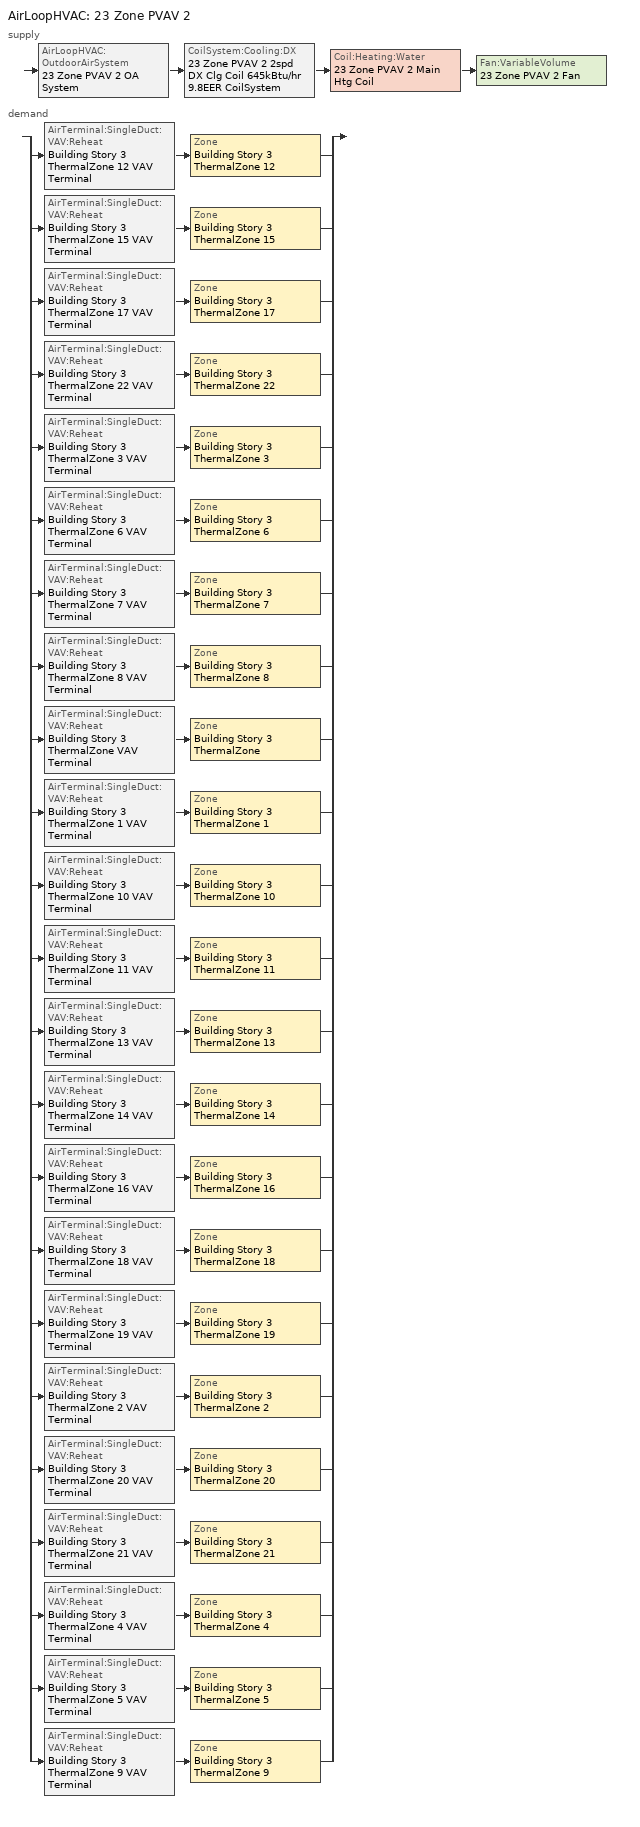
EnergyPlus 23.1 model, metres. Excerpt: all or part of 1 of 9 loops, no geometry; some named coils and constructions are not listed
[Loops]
AirLoopHVAC '23 Zone PVAV 2'
 supply: AirLoopHVAC:OutdoorAirSystem '23 Zone PVAV 2 OA System' > CoilSystem:Cooling:DX '23 Zone PVAV 2 2spd DX Clg Coil 645kBtu/hr 9.8EER CoilSystem' > Coil:Heating:Water '23 Zone PVAV 2 Main Htg Coil' > Fan:VariableVolume '23 Zone PVAV 2 Fan'
 demand: split
  | AirTerminal:SingleDuct:VAV:Reheat 'Building Story 3 ThermalZone 12 VAV Terminal' > Zone 'Building Story 3 ThermalZone 12'
  | AirTerminal:SingleDuct:VAV:Reheat 'Building Story 3 ThermalZone 15 VAV Terminal' > Zone 'Building Story 3 ThermalZone 15'
  | AirTerminal:SingleDuct:VAV:Reheat 'Building Story 3 ThermalZone 17 VAV Terminal' > Zone 'Building Story 3 ThermalZone 17'
  | AirTerminal:SingleDuct:VAV:Reheat 'Building Story 3 ThermalZone 22 VAV Terminal' > Zone 'Building Story 3 ThermalZone 22'
  | AirTerminal:SingleDuct:VAV:Reheat 'Building Story 3 ThermalZone 3 VAV Terminal' > Zone 'Building Story 3 ThermalZone 3'
  | AirTerminal:SingleDuct:VAV:Reheat 'Building Story 3 ThermalZone 6 VAV Terminal' > Zone 'Building Story 3 ThermalZone 6'
  | AirTerminal:SingleDuct:VAV:Reheat 'Building Story 3 ThermalZone 7 VAV Terminal' > Zone 'Building Story 3 ThermalZone 7'
  | AirTerminal:SingleDuct:VAV:Reheat 'Building Story 3 ThermalZone 8 VAV Terminal' > Zone 'Building Story 3 ThermalZone 8'
  | AirTerminal:SingleDuct:VAV:Reheat 'Building Story 3 ThermalZone VAV Terminal' > Zone 'Building Story 3 ThermalZone'
  | AirTerminal:SingleDuct:VAV:Reheat 'Building Story 3 ThermalZone 1 VAV Terminal' > Zone 'Building Story 3 ThermalZone 1'
  | AirTerminal:SingleDuct:VAV:Reheat 'Building Story 3 ThermalZone 10 VAV Terminal' > Zone 'Building Story 3 ThermalZone 10'
  | AirTerminal:SingleDuct:VAV:Reheat 'Building Story 3 ThermalZone 11 VAV Terminal' > Zone 'Building Story 3 ThermalZone 11'
  | AirTerminal:SingleDuct:VAV:Reheat 'Building Story 3 ThermalZone 13 VAV Terminal' > Zone 'Building Story 3 ThermalZone 13'
  | AirTerminal:SingleDuct:VAV:Reheat 'Building Story 3 ThermalZone 14 VAV Terminal' > Zone 'Building Story 3 ThermalZone 14'
  | AirTerminal:SingleDuct:VAV:Reheat 'Building Story 3 ThermalZone 16 VAV Terminal' > Zone 'Building Story 3 ThermalZone 16'
  | AirTerminal:SingleDuct:VAV:Reheat 'Building Story 3 ThermalZone 18 VAV Terminal' > Zone 'Building Story 3 ThermalZone 18'
  | AirTerminal:SingleDuct:VAV:Reheat 'Building Story 3 ThermalZone 19 VAV Terminal' > Zone 'Building Story 3 ThermalZone 19'
  | AirTerminal:SingleDuct:VAV:Reheat 'Building Story 3 ThermalZone 2 VAV Terminal' > Zone 'Building Story 3 ThermalZone 2'
  | AirTerminal:SingleDuct:VAV:Reheat 'Building Story 3 ThermalZone 20 VAV Terminal' > Zone 'Building Story 3 ThermalZone 20'
  | AirTerminal:SingleDuct:VAV:Reheat 'Building Story 3 ThermalZone 21 VAV Terminal' > Zone 'Building Story 3 ThermalZone 21'
  | AirTerminal:SingleDuct:VAV:Reheat 'Building Story 3 ThermalZone 4 VAV Terminal' > Zone 'Building Story 3 ThermalZone 4'
  | AirTerminal:SingleDuct:VAV:Reheat 'Building Story 3 ThermalZone 5 VAV Terminal' > Zone 'Building Story 3 ThermalZone 5'
  | AirTerminal:SingleDuct:VAV:Reheat 'Building Story 3 ThermalZone 9 VAV Terminal' > Zone 'Building Story 3 ThermalZone 9'
[InternalMass]
Name | Construction | Zone or ZoneList | Space or SpaceList | Surface Area {m2}
Building Story 1 Space 11 SecondarySchool Restroom A  - Story Ground Mass; Building Story 1 Space 11 SecondarySchool Restroom C  - Story Ground Mass | InteriorFurnishings 1 | Building Story 1 ThermalZone 11 | Building Story 1 Space 11 | 0.106429
Building Story 1 Space 12 SecondarySchool Restroom A  - Story Ground Mass; Building Story 1 Space 12 SecondarySchool Restroom C  - Story Ground Mass | InteriorFurnishings 1 | Building Story 1 ThermalZone 12 | Building Story 1 Space 12 | 0.367203
Building Story 1 Space 14 SecondarySchool Restroom A  - Story Ground Mass; Building Story 1 Space 14 SecondarySchool Restroom C  - Story Ground Mass | InteriorFurnishings 1 | Building Story 1 ThermalZone 14 | Building Story 1 Space 14 | 0.250389
Building Story 1 Space 19 SecondarySchool Restroom A  - Story Ground Mass; Building Story 1 Space 19 SecondarySchool Restroom C  - Story Ground Mass | InteriorFurnishings 1 | Building Story 1 ThermalZone 19 | Building Story 1 Space 19 | 0.591339
Building Story 1 Space 20 SecondarySchool Restroom A  - Story Ground Mass; Building Story 1 Space 20 SecondarySchool Restroom C  - Story Ground Mass | InteriorFurnishings 1 | Building Story 1 ThermalZone 20 | Building Story 1 Space 20 | 0.0804259
Building Story 1 Space 16 SecondarySchool Restroom A  - Story Ground Mass; Building Story 1 Space 16 SecondarySchool Restroom C  - Story Ground Mass | InteriorFurnishings 1 | Building Story 1 ThermalZone 16 | Building Story 1 Space 16 | 0.736107
Building Story 1 Space 21 SecondarySchool Restroom A  - Story Ground Mass; Building Story 1 Space 21 SecondarySchool Restroom C  - Story Ground Mass | InteriorFurnishings 1 | Building Story 1 ThermalZone 21 | Building Story 1 Space 21 | 0.486977
Building Story 1 Space 22 SecondarySchool Restroom A  - Story Ground Mass; Building Story 1 Space 22 SecondarySchool Restroom C  - Story Ground Mass | InteriorFurnishings 1 | Building Story 1 ThermalZone 22 | Building Story 1 Space 22 | 1.01032
Building Story 1 Space 1 SecondarySchool Restroom A  - Story Ground Mass; Building Story 1 Space 1 SecondarySchool Restroom C  - Story Ground Mass | InteriorFurnishings 1 | Building Story 1 ThermalZone 1 | Building Story 1 Space 1 | 0.0499433
Building Story 1 Space 9 SecondarySchool Restroom A  - Story Ground Mass; Building Story 1 Space 9 SecondarySchool Restroom C  - Story Ground Mass | InteriorFurnishings 1 | Building Story 1 ThermalZone 9 | Building Story 1 Space 9 | 1.2116
Building Story 1 Space 8 SecondarySchool Restroom A  - Story Ground Mass; Building Story 1 Space 8 SecondarySchool Restroom C  - Story Ground Mass | InteriorFurnishings 1 | Building Story 1 ThermalZone 8 | Building Story 1 Space 8 | 0.30371
Building Story 1 Space 17 SecondarySchool Restroom A  - Story Ground Mass; Building Story 1 Space 17 SecondarySchool Restroom C  - Story Ground Mass | InteriorFurnishings 1 | Building Story 1 ThermalZone 17 | Building Story 1 Space 17 | 0.466015
Building Story 1 Space 4 SecondarySchool Restroom A  - Story Ground Mass; Building Story 1 Space 4 SecondarySchool Restroom C  - Story Ground Mass | InteriorFurnishings 1 | Building Story 1 ThermalZone 4 | Building Story 1 Space 4 | 0.871512
Building Story 1 Space 18 SecondarySchool Restroom A  - Story Ground Mass; Building Story 1 Space 18 SecondarySchool Restroom C  - Story Ground Mass | InteriorFurnishings 1 | Building Story 1 ThermalZone 18 | Building Story 1 Space 18 | 0.198203
Building Story 1 Space 2 SecondarySchool Restroom A  - Story Ground Mass; Building Story 1 Space 2 SecondarySchool Restroom C  - Story Ground Mass | InteriorFurnishings 1 | Building Story 1 ThermalZone 2 | Building Story 1 Space 2 | 0.214477
Building Story 1 Space 15 SecondarySchool Restroom A  - Story Ground Mass; Building Story 1 Space 15 SecondarySchool Restroom C  - Story Ground Mass | InteriorFurnishings 1 | Building Story 1 ThermalZone 15 | Building Story 1 Space 15 | 0.734185
Building Story 1 Space 13 SecondarySchool Restroom A  - Story Ground Mass; Building Story 1 Space 13 SecondarySchool Restroom C  - Story Ground Mass | InteriorFurnishings 1 | Building Story 1 ThermalZone 13 | Building Story 1 Space 13 | 0.306548
Building Story 1 Space SecondarySchool Restroom B  - Story Ground Mass | InteriorFurnishings 1 | Building Story 1 ThermalZone | Building Story 1 Space | 120.571
Building Story 1 Space 3 SecondarySchool Restroom B  - Story Ground Mass | InteriorFurnishings 1 | Building Story 1 ThermalZone 3 | Building Story 1 Space 3 | 0.807854
Building Story 1 Space 5 SecondarySchool Restroom B  - Story Ground Mass | InteriorFurnishings 1 | Building Story 1 ThermalZone 5 | Building Story 1 Space 5 | 0.796157
Building Story 1 Space 6 SecondarySchool Restroom B  - Story Ground Mass | InteriorFurnishings 1 | Building Story 1 ThermalZone 6 | Building Story 1 Space 6 | 1.83659
Building Story 1 Space 7 SecondarySchool Restroom B  - Story Ground Mass | InteriorFurnishings 1 | Building Story 1 ThermalZone 7 | Building Story 1 Space 7 | 11.3875
Building Story 1 Space 10 SecondarySchool Restroom B  - Story Ground Mass | InteriorFurnishings 1 | Building Story 1 ThermalZone 10 | Building Story 1 Space 10 | 5.68395
Building Story 1 Space 11 SecondarySchool Restroom B  - Story Ground Mass | InteriorFurnishings 1 | Building Story 1 ThermalZone 11 | Building Story 1 Space 11 | 0.730368
Building Story 1 Space 12 SecondarySchool Restroom B  - Story Ground Mass | InteriorFurnishings 1 | Building Story 1 ThermalZone 12 | Building Story 1 Space 12 | 2.51993
Building Story 1 Space 14 SecondarySchool Restroom B  - Story Ground Mass | InteriorFurnishings 1 | Building Story 1 ThermalZone 14 | Building Story 1 Space 14 | 1.71829
Building Story 1 Space 19 SecondarySchool Restroom B  - Story Ground Mass | InteriorFurnishings 1 | Building Story 1 ThermalZone 19 | Building Story 1 Space 19 | 4.05806
Building Story 1 Space 20 SecondarySchool Restroom B  - Story Ground Mass | InteriorFurnishings 1 | Building Story 1 ThermalZone 20 | Building Story 1 Space 20 | 0.551922
Building Story 1 Space 16 SecondarySchool Restroom B  - Story Ground Mass | InteriorFurnishings 1 | Building Story 1 ThermalZone 16 | Building Story 1 Space 16 | 5.05153
Building Story 1 Space 21 SecondarySchool Restroom B  - Story Ground Mass | InteriorFurnishings 1 | Building Story 1 ThermalZone 21 | Building Story 1 Space 21 | 3.34188
Building Story 1 Space 22 SecondarySchool Restroom B  - Story Ground Mass | InteriorFurnishings 1 | Building Story 1 ThermalZone 22 | Building Story 1 Space 22 | 6.93334
Building Story 1 Space 1 SecondarySchool Restroom B  - Story Ground Mass | InteriorFurnishings 1 | Building Story 1 ThermalZone 1 | Building Story 1 Space 1 | 0.342736
Building Story 1 Space 9 SecondarySchool Restroom B  - Story Ground Mass | InteriorFurnishings 1 | Building Story 1 ThermalZone 9 | Building Story 1 Space 9 | 8.31459
Building Story 1 Space 8 SecondarySchool Restroom B  - Story Ground Mass | InteriorFurnishings 1 | Building Story 1 ThermalZone 8 | Building Story 1 Space 8 | 2.08421
Building Story 1 Space 17 SecondarySchool Restroom B  - Story Ground Mass | InteriorFurnishings 1 | Building Story 1 ThermalZone 17 | Building Story 1 Space 17 | 3.19802
Building Story 1 Space 4 SecondarySchool Restroom B  - Story Ground Mass | InteriorFurnishings 1 | Building Story 1 ThermalZone 4 | Building Story 1 Space 4 | 5.98074
Building Story 1 Space 18 SecondarySchool Restroom B  - Story Ground Mass | InteriorFurnishings 1 | Building Story 1 ThermalZone 18 | Building Story 1 Space 18 | 1.36017
Building Story 1 Space 2 SecondarySchool Restroom B  - Story Ground Mass | InteriorFurnishings 1 | Building Story 1 ThermalZone 2 | Building Story 1 Space 2 | 1.47185
Building Story 1 Space 15 SecondarySchool Restroom B  - Story Ground Mass | InteriorFurnishings 1 | Building Story 1 ThermalZone 15 | Building Story 1 Space 15 | 5.03834
Building Story 1 Space 13 SecondarySchool Restroom B  - Story Ground Mass | InteriorFurnishings 1 | Building Story 1 ThermalZone 13 | Building Story 1 Space 13 | 2.10368
Building Story 1 Space SecondarySchool Restroom C  - Story Ground Mass | InteriorFurnishings 1 | Building Story 1 ThermalZone | Building Story 1 Space | 17.5696
Building Story 1 Space 3 SecondarySchool Restroom C  - Story Ground Mass | InteriorFurnishings 1 | Building Story 1 ThermalZone 3 | Building Story 1 Space 3 | 0.11772
Building Story 1 Space 5 SecondarySchool Restroom C  - Story Ground Mass | InteriorFurnishings 1 | Building Story 1 ThermalZone 5 | Building Story 1 Space 5 | 0.116016
Building Story 1 Space 6 SecondarySchool Restroom C  - Story Ground Mass | InteriorFurnishings 1 | Building Story 1 ThermalZone 6 | Building Story 1 Space 6 | 0.267627
Building Story 1 Space 7 SecondarySchool Restroom C  - Story Ground Mass | InteriorFurnishings 1 | Building Story 1 ThermalZone 7 | Building Story 1 Space 7 | 1.65939
Building Story 1 Space 10 SecondarySchool Restroom C  - Story Ground Mass | InteriorFurnishings 1 | Building Story 1 ThermalZone 10 | Building Story 1 Space 10 | 0.828264
Building Story 1 Space Mass | InteriorFurnishings 2 | Building Story 1 ThermalZone | Building Story 1 Space | 3031.75
Building Story 1 Space 1 Mass | InteriorFurnishings 2 | Building Story 1 ThermalZone 1 | Building Story 1 Space 1 | 8.61803
Building Story 1 Space 10 Mass | InteriorFurnishings 2 | Building Story 1 ThermalZone 10 | Building Story 1 Space 10 | 142.922
Building Story 1 Space 11 Mass | InteriorFurnishings 2 | Building Story 1 ThermalZone 11 | Building Story 1 Space 11 | 18.365
Building Story 1 Space 12 Mass | InteriorFurnishings 2 | Building Story 1 ThermalZone 12 | Building Story 1 Space 12 | 63.3632
Building Story 1 Space 13 Mass | InteriorFurnishings 2 | Building Story 1 ThermalZone 13 | Building Story 1 Space 13 | 52.8968
Building Story 1 Space 14 Mass | InteriorFurnishings 2 | Building Story 1 ThermalZone 14 | Building Story 1 Space 14 | 43.2062
Building Story 1 Space 15 Mass | InteriorFurnishings 2 | Building Story 1 ThermalZone 15 | Building Story 1 Space 15 | 126.688
Building Story 1 Space 16 Mass | InteriorFurnishings 2 | Building Story 1 ThermalZone 16 | Building Story 1 Space 16 | 127.02
Building Story 1 Space 17 Mass | InteriorFurnishings 2 | Building Story 1 ThermalZone 17 | Building Story 1 Space 17 | 80.4138
Building Story 1 Space 18 Mass | InteriorFurnishings 2 | Building Story 1 ThermalZone 18 | Building Story 1 Space 18 | 34.2013
Building Story 1 Space 19 Mass | InteriorFurnishings 2 | Building Story 1 ThermalZone 19 | Building Story 1 Space 19 | 102.039
Building Story 1 Space 2 Mass | InteriorFurnishings 2 | Building Story 1 ThermalZone 2 | Building Story 1 Space 2 | 37.0093
Building Story 1 Space 20 Mass | InteriorFurnishings 2 | Building Story 1 ThermalZone 20 | Building Story 1 Space 20 | 13.878
Building Story 1 Space 21 Mass | InteriorFurnishings 2 | Building Story 1 ThermalZone 21 | Building Story 1 Space 21 | 84.031
Building Story 1 Space 22 Mass | InteriorFurnishings 2 | Building Story 1 ThermalZone 22 | Building Story 1 Space 22 | 174.338
Building Story 1 Space 3 Mass | InteriorFurnishings 2 | Building Story 1 ThermalZone 3 | Building Story 1 Space 3 | 20.3134
Building Story 1 Space 4 Mass | InteriorFurnishings 2 | Building Story 1 ThermalZone 4 | Building Story 1 Space 4 | 150.385
Building Story 1 Space 5 Mass | InteriorFurnishings 2 | Building Story 1 ThermalZone 5 | Building Story 1 Space 5 | 20.0193
Building Story 1 Space 6 Mass | InteriorFurnishings 2 | Building Story 1 ThermalZone 6 | Building Story 1 Space 6 | 46.1807
Building Story 1 Space 7 Mass | InteriorFurnishings 2 | Building Story 1 ThermalZone 7 | Building Story 1 Space 7 | 286.337
Building Story 1 Space 8 Mass | InteriorFurnishings 2 | Building Story 1 ThermalZone 8 | Building Story 1 Space 8 | 52.407
Building Story 1 Space 9 Mass | InteriorFurnishings 2 | Building Story 1 ThermalZone 9 | Building Story 1 Space 9 | 209.069
[ZoneControl:Thermostat] Temperature Difference Between Cutout And Setpoint {deltaC}=0
Name | Zone or ZoneList | Control Type Schedule | Control 1
Building Story 3 ThermalZone Thermostat | Building Story 3 ThermalZone | Building Story 3 ThermalZone Thermostat Schedule | Story Mid2 Blended Space Type Thermostat
Building Story 3 ThermalZone 1 Thermostat | Building Story 3 ThermalZone 1 | Building Story 3 ThermalZone 1 Thermostat Schedule | Story Mid2 Blended Space Type Thermostat 1
Building Story 3 ThermalZone 10 Thermostat | Building Story 3 ThermalZone 10 | Building Story 3 ThermalZone 10 Thermostat Schedule | Story Mid2 Blended Space Type Thermostat 2
Building Story 3 ThermalZone 11 Thermostat | Building Story 3 ThermalZone 11 | Building Story 3 ThermalZone 11 Thermostat Schedule | Story Mid2 Blended Space Type Thermostat 3
Building Story 3 ThermalZone 12 Thermostat | Building Story 3 ThermalZone 12 | Building Story 3 ThermalZone 12 Thermostat Schedule | Story Mid2 Blended Space Type Thermostat 4
Building Story 3 ThermalZone 13 Thermostat | Building Story 3 ThermalZone 13 | Building Story 3 ThermalZone 13 Thermostat Schedule | Story Mid2 Blended Space Type Thermostat 5
Building Story 3 ThermalZone 14 Thermostat | Building Story 3 ThermalZone 14 | Building Story 3 ThermalZone 14 Thermostat Schedule | Story Mid2 Blended Space Type Thermostat 6
Building Story 3 ThermalZone 15 Thermostat | Building Story 3 ThermalZone 15 | Building Story 3 ThermalZone 15 Thermostat Schedule | Story Mid2 Blended Space Type Thermostat 7
Building Story 3 ThermalZone 16 Thermostat | Building Story 3 ThermalZone 16 | Building Story 3 ThermalZone 16 Thermostat Schedule | Story Mid2 Blended Space Type Thermostat 8
Building Story 3 ThermalZone 17 Thermostat | Building Story 3 ThermalZone 17 | Building Story 3 ThermalZone 17 Thermostat Schedule | Story Mid2 Blended Space Type Thermostat 9
Building Story 3 ThermalZone 18 Thermostat | Building Story 3 ThermalZone 18 | Building Story 3 ThermalZone 18 Thermostat Schedule | Story Mid2 Blended Space Type Thermostat 10
Building Story 3 ThermalZone 19 Thermostat | Building Story 3 ThermalZone 19 | Building Story 3 ThermalZone 19 Thermostat Schedule | Story Mid2 Blended Space Type Thermostat 11
Building Story 3 ThermalZone 2 Thermostat | Building Story 3 ThermalZone 2 | Building Story 3 ThermalZone 2 Thermostat Schedule | Story Mid2 Blended Space Type Thermostat 12
Building Story 3 ThermalZone 20 Thermostat | Building Story 3 ThermalZone 20 | Building Story 3 ThermalZone 20 Thermostat Schedule | Story Mid2 Blended Space Type Thermostat 13
Building Story 3 ThermalZone 21 Thermostat | Building Story 3 ThermalZone 21 | Building Story 3 ThermalZone 21 Thermostat Schedule | Story Mid2 Blended Space Type Thermostat 14
Building Story 3 ThermalZone 22 Thermostat | Building Story 3 ThermalZone 22 | Building Story 3 ThermalZone 22 Thermostat Schedule | Story Mid2 Blended Space Type Thermostat 15
Building Story 3 ThermalZone 3 Thermostat | Building Story 3 ThermalZone 3 | Building Story 3 ThermalZone 3 Thermostat Schedule | Story Mid2 Blended Space Type Thermostat 16
Building Story 3 ThermalZone 4 Thermostat | Building Story 3 ThermalZone 4 | Building Story 3 ThermalZone 4 Thermostat Schedule | Story Mid2 Blended Space Type Thermostat 17
Building Story 3 ThermalZone 5 Thermostat | Building Story 3 ThermalZone 5 | Building Story 3 ThermalZone 5 Thermostat Schedule | Story Mid2 Blended Space Type Thermostat 18
Building Story 3 ThermalZone 6 Thermostat | Building Story 3 ThermalZone 6 | Building Story 3 ThermalZone 6 Thermostat Schedule | Story Mid2 Blended Space Type Thermostat 19
Building Story 3 ThermalZone 7 Thermostat | Building Story 3 ThermalZone 7 | Building Story 3 ThermalZone 7 Thermostat Schedule | Story Mid2 Blended Space Type Thermostat 20
Building Story 3 ThermalZone 8 Thermostat | Building Story 3 ThermalZone 8 | Building Story 3 ThermalZone 8 Thermostat Schedule | Story Mid2 Blended Space Type Thermostat 21
Building Story 3 ThermalZone 9 Thermostat | Building Story 3 ThermalZone 9 | Building Story 3 ThermalZone 9 Thermostat Schedule | Story Mid2 Blended Space Type Thermostat 22
[ThermostatSetpoint:DualSetpoint] Heating Setpoint Temperature Schedule=OfficeLarge HTGSETP_SCH_YES_OPTIMUM; Cooling Setpoint Temperature Schedule=OfficeLarge CLGSETP_SCH_NO_SETBACK
Story Mid2 Blended Space Type Thermostat; Story Mid2 Blended Space Type Thermostat 1; Story Mid2 Blended Space Type Thermostat 2; Story Mid2 Blended Space Type Thermostat 3; Story Mid2 Blended Space Type Thermostat 4; Story Mid2 Blended Space Type Thermostat 5; Story Mid2 Blended Space Type Thermostat 6; Story Mid2 Blended Space Type Thermostat 7; Story Mid2 Blended Space Type Thermostat 8; Story Mid2 Blended Space Type Thermostat 9; Story Mid2 Blended Space Type Thermostat 10; Story Mid2 Blended Space Type Thermostat 11; Story Mid2 Blended Space Type Thermostat 12; Story Mid2 Blended Space Type Thermostat 13; Story Mid2 Blended Space Type Thermostat 14; Story Mid2 Blended Space Type Thermostat 15; Story Mid2 Blended Space Type Thermostat 16; Story Mid2 Blended Space Type Thermostat 17; Story Mid2 Blended Space Type Thermostat 18; Story Mid2 Blended Space Type Thermostat 19; Story Mid2 Blended Space Type Thermostat 20; Story Mid2 Blended Space Type Thermostat 21; Story Mid2 Blended Space Type Thermostat 22
[AirTerminal:SingleDuct:VAV:Reheat] Availability Schedule=Always On Discrete; Maximum Air Flow Rate {m3/s}=Autosize; Zone Minimum Air Flow Input Method=Constant; Constant Minimum Air Flow Fraction=0.417143; Fixed Minimum Air Flow Rate {m3/s}=0; Maximum Hot Water or Steam Flow Rate {m3/s}=Autosize; Minimum Hot Water or Steam Flow Rate {m3/s}=0; Convergence Tolerance=0.001; Damper Heating Action=ReverseWithLimits; Maximum Flow per Zone Floor Area During Reheat {m3/s-m2}=Autocalculate; Maximum Flow Fraction During Reheat=Autocalculate; Maximum Reheat Air Temperature {C}=50
Name | Reheat Coil
Building Story 3 ThermalZone VAV Terminal | Building Story 3 ThermalZone Reheat Coil
Building Story 3 ThermalZone 1 VAV Terminal | Building Story 3 ThermalZone 1 Reheat Coil
Building Story 3 ThermalZone 10 VAV Terminal | Building Story 3 ThermalZone 10 Reheat Coil
Building Story 3 ThermalZone 11 VAV Terminal | Building Story 3 ThermalZone 11 Reheat Coil
Building Story 3 ThermalZone 12 VAV Terminal | Building Story 3 ThermalZone 12 Reheat Coil
Building Story 3 ThermalZone 13 VAV Terminal | Building Story 3 ThermalZone 13 Reheat Coil
Building Story 3 ThermalZone 14 VAV Terminal | Building Story 3 ThermalZone 14 Reheat Coil
Building Story 3 ThermalZone 15 VAV Terminal | Building Story 3 ThermalZone 15 Reheat Coil
Building Story 3 ThermalZone 16 VAV Terminal | Building Story 3 ThermalZone 16 Reheat Coil
Building Story 3 ThermalZone 17 VAV Terminal | Building Story 3 ThermalZone 17 Reheat Coil
Building Story 3 ThermalZone 18 VAV Terminal | Building Story 3 ThermalZone 18 Reheat Coil
Building Story 3 ThermalZone 19 VAV Terminal | Building Story 3 ThermalZone 19 Reheat Coil
Building Story 3 ThermalZone 2 VAV Terminal | Building Story 3 ThermalZone 2 Reheat Coil
Building Story 3 ThermalZone 20 VAV Terminal | Building Story 3 ThermalZone 20 Reheat Coil
Building Story 3 ThermalZone 21 VAV Terminal | Building Story 3 ThermalZone 21 Reheat Coil
Building Story 3 ThermalZone 22 VAV Terminal | Building Story 3 ThermalZone 22 Reheat Coil
Building Story 3 ThermalZone 3 VAV Terminal | Building Story 3 ThermalZone 3 Reheat Coil
Building Story 3 ThermalZone 4 VAV Terminal | Building Story 3 ThermalZone 4 Reheat Coil
Building Story 3 ThermalZone 5 VAV Terminal | Building Story 3 ThermalZone 5 Reheat Coil
Building Story 3 ThermalZone 6 VAV Terminal | Building Story 3 ThermalZone 6 Reheat Coil
Building Story 3 ThermalZone 7 VAV Terminal | Building Story 3 ThermalZone 7 Reheat Coil
Building Story 3 ThermalZone 8 VAV Terminal | Building Story 3 ThermalZone 8 Reheat Coil
Building Story 3 ThermalZone 9 VAV Terminal | Building Story 3 ThermalZone 9 Reheat Coil
[Coil:Heating:Water]
23 Zone PVAV 2 Main Htg Coil: Availability Schedule=Always On Discrete; U-Factor Times Area Value {W/K}=Autosize; Maximum Water Flow Rate {m3/s}=Autosize; Performance Input Method=UFactorTimesAreaAndDesignWaterFlowRate; Rated Capacity {W}=Autosize; Rated Inlet Water Temperature {C}=82.2222; Rated Inlet Air Temperature {C}=7.22222; Rated Outlet Water Temperature {C}=71.1111; Rated Outlet Air Temperature {C}=12.7778; Rated Ratio for Air and Water Convection=0.5
[Zone equipment]
Building Story 3 ThermalZone: Building Story 3 ThermalZone VAV Terminal
Building Story 3 ThermalZone 1: Building Story 3 ThermalZone 1 VAV Terminal
Building Story 3 ThermalZone 10: Building Story 3 ThermalZone 10 VAV Terminal
Building Story 3 ThermalZone 11: Building Story 3 ThermalZone 11 VAV Terminal
Building Story 3 ThermalZone 12: Building Story 3 ThermalZone 12 VAV Terminal
Building Story 3 ThermalZone 13: Building Story 3 ThermalZone 13 VAV Terminal
Building Story 3 ThermalZone 14: Building Story 3 ThermalZone 14 VAV Terminal
Building Story 3 ThermalZone 15: Building Story 3 ThermalZone 15 VAV Terminal
Building Story 3 ThermalZone 16: Building Story 3 ThermalZone 16 VAV Terminal
Building Story 3 ThermalZone 17: Building Story 3 ThermalZone 17 VAV Terminal
Building Story 3 ThermalZone 18: Building Story 3 ThermalZone 18 VAV Terminal
Building Story 3 ThermalZone 19: Building Story 3 ThermalZone 19 VAV Terminal
Building Story 3 ThermalZone 2: Building Story 3 ThermalZone 2 VAV Terminal
Building Story 3 ThermalZone 20: Building Story 3 ThermalZone 20 VAV Terminal
Building Story 3 ThermalZone 21: Building Story 3 ThermalZone 21 VAV Terminal
Building Story 3 ThermalZone 22: Building Story 3 ThermalZone 22 VAV Terminal
Building Story 3 ThermalZone 3: Building Story 3 ThermalZone 3 VAV Terminal
Building Story 3 ThermalZone 4: Building Story 3 ThermalZone 4 VAV Terminal
Building Story 3 ThermalZone 5: Building Story 3 ThermalZone 5 VAV Terminal
Building Story 3 ThermalZone 6: Building Story 3 ThermalZone 6 VAV Terminal
Building Story 3 ThermalZone 7: Building Story 3 ThermalZone 7 VAV Terminal
Building Story 3 ThermalZone 8: Building Story 3 ThermalZone 8 VAV Terminal
Building Story 3 ThermalZone 9: Building Story 3 ThermalZone 9 VAV Terminal
[Sizing:Zone] Zone Cooling Design Supply Air Temperature Input Method=SupplyAirTemperature; Zone Cooling Design Supply Air Temperature {C}=12.7778; Zone Cooling Design Supply Air Temperature Difference {deltaC}=11.11; Zone Heating Design Supply Air Temperature Input Method=SupplyAirTemperature; Zone Heating Design Supply Air Temperature {C}=50; Zone Heating Design Supply Air Temperature Difference {deltaC}=11.11; Zone Cooling Design Supply Air Humidity Ratio {kgWater/kgDryAir}=0.0085; Zone Heating Design Supply Air Humidity Ratio {kgWater/kgDryAir}=0.008; Cooling Design Air Flow Method=DesignDay; Cooling Design Air Flow Rate {m3/s}=0; Cooling Minimum Air Flow per Zone Floor Area {m3/s-m2}=0.000762; Cooling Minimum Air Flow {m3/s}=0; Cooling Minimum Air Flow Fraction=0; Heating Design Air Flow Method=DesignDay; Heating Design Air Flow Rate {m3/s}=0; Heating Maximum Air Flow per Zone Floor Area {m3/s-m2}=0.002032; Heating Maximum Air Flow {m3/s}=0.141576; Heating Maximum Air Flow Fraction=0.3; Account for Dedicated Outdoor Air System=No; Zone Load Sizing Method=Sensible Load Only No Latent Load; Zone Latent Cooling Design Supply Air Humidity Ratio Input Method=HumidityRatioDifference; Zone Cooling Design Supply Air Humidity Ratio Difference {kgWater/kgDryAir}=0.005; Zone Latent Heating Design Supply Air Humidity Ratio Input Method=HumidityRatioDifference; Zone Humidification Design Supply Air Humidity Ratio Difference {kgWater/kgDryAir}=0.005
Name | Design Specification Outdoor Air Object | Design Specification Zone Air Distribution Object
Building Story 3 ThermalZone | Building Story 3 ThermalZone DSOA Space List | Building Story 3 ThermalZone Design Spec Zone Air Dist
Building Story 3 ThermalZone 1 | Building Story 3 ThermalZone 1 DSOA Space List | Building Story 3 ThermalZone 1 Design Spec Zone Air Dist
Building Story 3 ThermalZone 10 | Building Story 3 ThermalZone 10 DSOA Space List | Building Story 3 ThermalZone 10 Design Spec Zone Air Dist
Building Story 3 ThermalZone 11 | Building Story 3 ThermalZone 11 DSOA Space List | Building Story 3 ThermalZone 11 Design Spec Zone Air Dist
Building Story 3 ThermalZone 12 | Building Story 3 ThermalZone 12 DSOA Space List | Building Story 3 ThermalZone 12 Design Spec Zone Air Dist
Building Story 3 ThermalZone 13 | Building Story 3 ThermalZone 13 DSOA Space List | Building Story 3 ThermalZone 13 Design Spec Zone Air Dist
Building Story 3 ThermalZone 14 | Building Story 3 ThermalZone 14 DSOA Space List | Building Story 3 ThermalZone 14 Design Spec Zone Air Dist
Building Story 3 ThermalZone 15 | Building Story 3 ThermalZone 15 DSOA Space List | Building Story 3 ThermalZone 15 Design Spec Zone Air Dist
Building Story 3 ThermalZone 16 | Building Story 3 ThermalZone 16 DSOA Space List | Building Story 3 ThermalZone 16 Design Spec Zone Air Dist
Building Story 3 ThermalZone 17 | Building Story 3 ThermalZone 17 DSOA Space List | Building Story 3 ThermalZone 17 Design Spec Zone Air Dist
Building Story 3 ThermalZone 18 | Building Story 3 ThermalZone 18 DSOA Space List | Building Story 3 ThermalZone 18 Design Spec Zone Air Dist
Building Story 3 ThermalZone 19 | Building Story 3 ThermalZone 19 DSOA Space List | Building Story 3 ThermalZone 19 Design Spec Zone Air Dist
Building Story 3 ThermalZone 2 | Building Story 3 ThermalZone 2 DSOA Space List | Building Story 3 ThermalZone 2 Design Spec Zone Air Dist
Building Story 3 ThermalZone 20 | Building Story 3 ThermalZone 20 DSOA Space List | Building Story 3 ThermalZone 20 Design Spec Zone Air Dist
Building Story 3 ThermalZone 21 | Building Story 3 ThermalZone 21 DSOA Space List | Building Story 3 ThermalZone 21 Design Spec Zone Air Dist
Building Story 3 ThermalZone 22 | Building Story 3 ThermalZone 22 DSOA Space List | Building Story 3 ThermalZone 22 Design Spec Zone Air Dist
Building Story 3 ThermalZone 3 | Building Story 3 ThermalZone 3 DSOA Space List | Building Story 3 ThermalZone 3 Design Spec Zone Air Dist
Building Story 3 ThermalZone 4 | Building Story 3 ThermalZone 4 DSOA Space List | Building Story 3 ThermalZone 4 Design Spec Zone Air Dist
Building Story 3 ThermalZone 5 | Building Story 3 ThermalZone 5 DSOA Space List | Building Story 3 ThermalZone 5 Design Spec Zone Air Dist
Building Story 3 ThermalZone 6 | Building Story 3 ThermalZone 6 DSOA Space List | Building Story 3 ThermalZone 6 Design Spec Zone Air Dist
Building Story 3 ThermalZone 7 | Building Story 3 ThermalZone 7 DSOA Space List | Building Story 3 ThermalZone 7 Design Spec Zone Air Dist
Building Story 3 ThermalZone 8 | Building Story 3 ThermalZone 8 DSOA Space List | Building Story 3 ThermalZone 8 Design Spec Zone Air Dist
Building Story 3 ThermalZone 9 | Building Story 3 ThermalZone 9 DSOA Space List | Building Story 3 ThermalZone 9 Design Spec Zone Air Dist
[DesignSpecification:ZoneAirDistribution] Minimum Zone Ventilation Efficiency=0.6
Building Story 3 ThermalZone Design Spec Zone Air Dist; Building Story 3 ThermalZone 1 Design Spec Zone Air Dist; Building Story 3 ThermalZone 10 Design Spec Zone Air Dist; Building Story 3 ThermalZone 11 Design Spec Zone Air Dist; Building Story 3 ThermalZone 12 Design Spec Zone Air Dist; Building Story 3 ThermalZone 13 Design Spec Zone Air Dist; Building Story 3 ThermalZone 14 Design Spec Zone Air Dist; Building Story 3 ThermalZone 15 Design Spec Zone Air Dist; Building Story 3 ThermalZone 16 Design Spec Zone Air Dist; Building Story 3 ThermalZone 17 Design Spec Zone Air Dist; Building Story 3 ThermalZone 18 Design Spec Zone Air Dist; Building Story 3 ThermalZone 19 Design Spec Zone Air Dist; Building Story 3 ThermalZone 2 Design Spec Zone Air Dist; Building Story 3 ThermalZone 20 Design Spec Zone Air Dist; Building Story 3 ThermalZone 21 Design Spec Zone Air Dist; Building Story 3 ThermalZone 22 Design Spec Zone Air Dist; Building Story 3 ThermalZone 3 Design Spec Zone Air Dist; Building Story 3 ThermalZone 4 Design Spec Zone Air Dist; Building Story 3 ThermalZone 5 Design Spec Zone Air Dist; Building Story 3 ThermalZone 6 Design Spec Zone Air Dist; Building Story 3 ThermalZone 7 Design Spec Zone Air Dist; Building Story 3 ThermalZone 8 Design Spec Zone Air Dist; Building Story 3 ThermalZone 9 Design Spec Zone Air Dist
[Controller:MechanicalVentilation]
23 Zone PVAV 2 Ventilation Controller: Availability Schedule=23 Zone PVAV 2 Occ Sch; Demand Controlled Ventilation=No; System Outdoor Air Method=Standard62.1VentilationRateProcedureWithLimit; Zone or ZoneList 1=Building Story 3 ThermalZone; Design Specification Outdoor Air Object Name 1=Blended OA 2; Design Specification Zone Air Distribution Object Name 1=Building Story 3 ThermalZone Design Spec Zone Air Dist; Zone or ZoneList 2=Building Story 3 ThermalZone 1; Design Specification Outdoor Air Object Name 2=Blended OA 2; Design Specification Zone Air Distribution Object Name 2=Building Story 3 ThermalZone 1 Design Spec Zone Air Dist; Zone or ZoneList 3=Building Story 3 ThermalZone 10; Design Specification Outdoor Air Object Name 3=Blended OA 2; Design Specification Zone Air Distribution Object Name 3=Building Story 3 ThermalZone 10 Design Spec Zone Air Dist; Zone or ZoneList 4=Building Story 3 ThermalZone 11; Design Specification Outdoor Air Object Name 4=Blended OA 2; Design Specification Zone Air Distribution Object Name 4=Building Story 3 ThermalZone 11 Design Spec Zone Air Dist; Zone or ZoneList 5=Building Story 3 ThermalZone 12; Design Specification Outdoor Air Object Name 5=Blended OA 2; Design Specification Zone Air Distribution Object Name 5=Building Story 3 ThermalZone 12 Design Spec Zone Air Dist; Zone or ZoneList 6=Building Story 3 ThermalZone 13; Design Specification Outdoor Air Object Name 6=Blended OA 2; Design Specification Zone Air Distribution Object Name 6=Building Story 3 ThermalZone 13 Design Spec Zone Air Dist; Zone or ZoneList 7=Building Story 3 ThermalZone 14; Design Specification Outdoor Air Object Name 7=Blended OA 2; Design Specification Zone Air Distribution Object Name 7=Building Story 3 ThermalZone 14 Design Spec Zone Air Dist; Zone or ZoneList 8=Building Story 3 ThermalZone 15; Design Specification Outdoor Air Object Name 8=Blended OA 2; Design Specification Zone Air Distribution Object Name 8=Building Story 3 ThermalZone 15 Design Spec Zone Air Dist; Zone or ZoneList 9=Building Story 3 ThermalZone 16; Design Specification Outdoor Air Object Name 9=Blended OA 2; Design Specification Zone Air Distribution Object Name 9=Building Story 3 ThermalZone 16 Design Spec Zone Air Dist; Zone or ZoneList 10=Building Story 3 ThermalZone 17; Design Specification Outdoor Air Object Name 10=Blended OA 2; Design Specification Zone Air Distribution Object Name 10=Building Story 3 ThermalZone 17 Design Spec Zone Air Dist; Zone or ZoneList 11=Building Story 3 ThermalZone 18; Design Specification Outdoor Air Object Name 11=Blended OA 2; Design Specification Zone Air Distribution Object Name 11=Building Story 3 ThermalZone 18 Design Spec Zone Air Dist; Zone or ZoneList 12=Building Story 3 ThermalZone 19; Design Specification Outdoor Air Object Name 12=Blended OA 2; Design Specification Zone Air Distribution Object Name 12=Building Story 3 ThermalZone 19 Design Spec Zone Air Dist; Zone or ZoneList 13=Building Story 3 ThermalZone 2; Design Specification Outdoor Air Object Name 13=Blended OA 2; Design Specification Zone Air Distribution Object Name 13=Building Story 3 ThermalZone 2 Design Spec Zone Air Dist; Zone or ZoneList 14=Building Story 3 ThermalZone 20; Design Specification Outdoor Air Object Name 14=Blended OA 2; Design Specification Zone Air Distribution Object Name 14=Building Story 3 ThermalZone 20 Design Spec Zone Air Dist; Zone or ZoneList 15=Building Story 3 ThermalZone 21; Design Specification Outdoor Air Object Name 15=Blended OA 2; Design Specification Zone Air Distribution Object Name 15=Building Story 3 ThermalZone 21 Design Spec Zone Air Dist; Zone or ZoneList 16=Building Story 3 ThermalZone 22; Design Specification Outdoor Air Object Name 16=Blended OA 2; Design Specification Zone Air Distribution Object Name 16=Building Story 3 ThermalZone 22 Design Spec Zone Air Dist; Zone or ZoneList 17=Building Story 3 ThermalZone 3; Design Specification Outdoor Air Object Name 17=Blended OA 2; Design Specification Zone Air Distribution Object Name 17=Building Story 3 ThermalZone 3 Design Spec Zone Air Dist; Zone or ZoneList 18=Building Story 3 ThermalZone 4; Design Specification Outdoor Air Object Name 18=Blended OA 2; Design Specification Zone Air Distribution Object Name 18=Building Story 3 ThermalZone 4 Design Spec Zone Air Dist; Zone or ZoneList 19=Building Story 3 ThermalZone 5; Design Specification Outdoor Air Object Name 19=Blended OA 2; Design Specification Zone Air Distribution Object Name 19=Building Story 3 ThermalZone 5 Design Spec Zone Air Dist; Zone or ZoneList 20=Building Story 3 ThermalZone 6; Design Specification Outdoor Air Object Name 20=Blended OA 2; Design Specification Zone Air Distribution Object Name 20=Building Story 3 ThermalZone 6 Design Spec Zone Air Dist; Zone or ZoneList 21=Building Story 3 ThermalZone 7; Design Specification Outdoor Air Object Name 21=Blended OA 2; Design Specification Zone Air Distribution Object Name 21=Building Story 3 ThermalZone 7 Design Spec Zone Air Dist; Zone or ZoneList 22=Building Story 3 ThermalZone 8; Design Specification Outdoor Air Object Name 22=Blended OA 2; Design Specification Zone Air Distribution Object Name 22=Building Story 3 ThermalZone 8 Design Spec Zone Air Dist; Zone or ZoneList 23=Building Story 3 ThermalZone 9; Design Specification Outdoor Air Object Name 23=Blended OA 2; Design Specification Zone Air Distribution Object Name 23=Building Story 3 ThermalZone 9 Design Spec Zone Air Dist
[DesignSpecification:OutdoorAir]
Blended OA 2: Outdoor Air Method=Sum; Outdoor Air Flow per Person {m3/s-person}=0.00360981; Outdoor Air Flow per Zone Floor Area {m3/s-m2}=0.000454684; Outdoor Air Flow per Zone {m3/s}=0; Outdoor Air Flow Air Changes per Hour {1/hr}=0
[DesignSpecification:OutdoorAir:SpaceList] Space 1 Design Specification Outdoor Air Object=Blended OA 2
Name | Space 1
Building Story 3 ThermalZone DSOA Space List | Building Story 3 Space
Building Story 3 ThermalZone 1 DSOA Space List | Building Story 3 Space 1
Building Story 3 ThermalZone 10 DSOA Space List | Building Story 3 Space 10
Building Story 3 ThermalZone 11 DSOA Space List | Building Story 3 Space 11
Building Story 3 ThermalZone 12 DSOA Space List | Building Story 3 Space 12
Building Story 3 ThermalZone 13 DSOA Space List | Building Story 3 Space 13
Building Story 3 ThermalZone 14 DSOA Space List | Building Story 3 Space 14
Building Story 3 ThermalZone 15 DSOA Space List | Building Story 3 Space 15
Building Story 3 ThermalZone 16 DSOA Space List | Building Story 3 Space 16
Building Story 3 ThermalZone 17 DSOA Space List | Building Story 3 Space 17
Building Story 3 ThermalZone 18 DSOA Space List | Building Story 3 Space 18
Building Story 3 ThermalZone 19 DSOA Space List | Building Story 3 Space 19
Building Story 3 ThermalZone 2 DSOA Space List | Building Story 3 Space 2
Building Story 3 ThermalZone 20 DSOA Space List | Building Story 3 Space 20
Building Story 3 ThermalZone 21 DSOA Space List | Building Story 3 Space 21
Building Story 3 ThermalZone 22 DSOA Space List | Building Story 3 Space 22
Building Story 3 ThermalZone 3 DSOA Space List | Building Story 3 Space 3
Building Story 3 ThermalZone 4 DSOA Space List | Building Story 3 Space 4
Building Story 3 ThermalZone 5 DSOA Space List | Building Story 3 Space 5
Building Story 3 ThermalZone 6 DSOA Space List | Building Story 3 Space 6
Building Story 3 ThermalZone 7 DSOA Space List | Building Story 3 Space 7
Building Story 3 ThermalZone 8 DSOA Space List | Building Story 3 Space 8
Building Story 3 ThermalZone 9 DSOA Space List | Building Story 3 Space 9
[AirLoopHVAC]
23 Zone PVAV 2: Design Supply Air Flow Rate {m3/s}=AutoSize; Design Return Air Flow Fraction of Supply Air Flow=1
[Sizing:System]
23 Zone PVAV 2: Type of Load to Size On=Sensible; Design Outdoor Air Flow Rate {m3/s}=3.75846; Central Heating Maximum System Air Flow Ratio=0.3; Preheat Design Temperature {C}=7.22222; Preheat Design Humidity Ratio {kgWater/kgDryAir}=0.008; Precool Design Temperature {C}=12.7778; Precool Design Humidity Ratio {kgWater/kgDryAir}=0.008; Central Cooling Design Supply Air Temperature {C}=12.7778; Central Heating Design Supply Air Temperature {C}=12.7778; Type of Zone Sum to Use=Coincident; 100% Outdoor Air in Cooling=No; 100% Outdoor Air in Heating=No; Central Cooling Design Supply Air Humidity Ratio {kgWater/kgDryAir}=0.0085; Central Heating Design Supply Air Humidity Ratio {kgWater/kgDryAir}=0.008; Cooling Supply Air Flow Rate Method=DesignDay; Cooling Supply Air Flow Rate {m3/s}=0; Cooling Supply Air Flow Rate Per Floor Area {m3/s-m2}=0.00996765; Cooling Fraction of Autosized Cooling Supply Air Flow Rate=1; Cooling Supply Air Flow Rate Per Unit Cooling Capacity {m3/s-W}=3.94755e-05; Heating Supply Air Flow Rate Method=DesignDay; Heating Supply Air Flow Rate {m3/s}=0; Heating Supply Air Flow Rate Per Floor Area {m3/s-m2}=0.00996765; Heating Fraction of Autosized Heating Supply Air Flow Rate=1; Heating Fraction of Autosized Cooling Supply Air Flow Rate=1; Heating Supply Air Flow Rate Per Unit Heating Capacity {m3/s-W}=3.15882e-05; System Outdoor Air Method=ZoneSum; Zone Maximum Outdoor Air Fraction=1; Cooling Design Capacity Method=CoolingDesignCapacity; Cooling Design Capacity {W}=Autosize; Cooling Design Capacity Per Floor Area {W/m2}=234.7; Fraction of Autosized Cooling Design Capacity=1; Heating Design Capacity Method=HeatingDesignCapacity; Heating Design Capacity {W}=Autosize; Heating Design Capacity Per Floor Area {W/m2}=157; Fraction of Autosized Heating Design Capacity=1; Central Cooling Capacity Control Method=OnOff; Occupant Diversity=Autosize
[Controller:WaterCoil]
23 Zone PVAV 2 Main Htg Coil Controller: Control Variable=Temperature; Action=Normal; Actuator Variable=Flow; Controller Convergence Tolerance {deltaC}=0.0001; Maximum Actuated Flow {m3/s}=Autosize; Minimum Actuated Flow {m3/s}=0
[Controller:OutdoorAir]
Controller Outdoor Air 3: Minimum Outdoor Air Flow Rate {m3/s}=0; Maximum Outdoor Air Flow Rate {m3/s}=Autosize; Economizer Control Type=DifferentialDryBulb; Economizer Control Action Type=ModulateFlow; Lockout Type=LockoutWithHeating; Minimum Limit Type=FixedMinimum; Minimum Outdoor Air Schedule=23 Zone PVAV 2 Occ Sch; Mechanical Ventilation Controller=23 Zone PVAV 2 Ventilation Controller; High Humidity Control=No; Control High Indoor Humidity Based on Outdoor Humidity Ratio=Yes; Heat Recovery Bypass Control Type=BypassWhenWithinEconomizerLimits
[SetpointManager:MixedAir] Control Variable=Temperature
Name | Setpoint Node or NodeList
23 Zone PVAV 2 Mixed Air Node OS Default SPM | 23 Zone PVAV 2 Mixed Air Node
23 Zone PVAV 2 2spd DX Clg Coil Outlet Air Node OS Default SPM | 23 Zone PVAV 2 2spd DX Clg Coil Outlet Air Node
23 Zone PVAV 2 Main Htg Coil Outlet Air Node OS Default SPM | 23 Zone PVAV 2 Main Htg Coil Outlet Air Node
[CoilSystem:Cooling:DX]
23 Zone PVAV 2 2spd DX Clg Coil 645kBtu/hr 9.8EER CoilSystem: Availability Schedule=Always On Discrete; Cooling Coil=23 Zone PVAV 2 2spd DX Clg Coil 645kBtu/hr 9.8EER
[Coil:Cooling:DX:TwoSpeed]
23 Zone PVAV 2 2spd DX Clg Coil 645kBtu/hr 9.8EER: Availability Schedule=Always On Discrete; High Speed Gross Rated Total Cooling Capacity {W}=Autosize; High Speed Rated Sensible Heat Ratio=Autosize; High Speed Gross Rated Cooling COP {W/W}=3.39929; High Speed Rated Air Flow Rate {m3/s}=Autosize; Unit Internal Static Air Pressure {Pa}=773.3; Total Cooling Capacity Function of Temperature Curve=PSZ-AC_Unitary_PackagecoolCapFT; Total Cooling Capacity Function of Flow Fraction Curve=PSZ-AC_Unitary_PackagecoolFFF; Energy Input Ratio Function of Temperature Curve=PSZ-AC DX Unitary Package EIRFT; Energy Input Ratio Function of Flow Fraction Curve=PSZ-AC_Unitary_PackagecoolEIRFFF; Part Load Fraction Correlation Curve=PSZ-AC_Unitary_PackagecoolPLR; Low Speed Gross Rated Total Cooling Capacity {W}=Autosize; Low Speed Gross Rated Sensible Heat Ratio=0.69; Low Speed Gross Rated Cooling COP {W/W}=3.39929; Low Speed Rated Air Flow Rate {m3/s}=Autosize; Low Speed Total Cooling Capacity Function of Temperature Curve=PSZ-AC_Unitary_PackagecoolCapFT; Low Speed Energy Input Ratio Function of Temperature Curve=PSZ-AC DX Unitary Package EIRFT; Condenser Type=AirCooled; Minimum Outdoor Dry-Bulb Temperature for Compressor Operation {C}=-25; High Speed Evaporative Condenser Effectiveness=0.9; High Speed Evaporative Condenser Air Flow Rate {m3/s}=Autosize; High Speed Evaporative Condenser Pump Rated Power Consumption {W}=Autosize; Low Speed Evaporative Condenser Effectiveness=0.9; Low Speed Evaporative Condenser Air Flow Rate {m3/s}=Autosize; Low Speed Evaporative Condenser Pump Rated Power Consumption {W}=Autosize; Basin Heater Capacity {W/K}=0; Basin Heater Setpoint Temperature {C}=2
[Fan:VariableVolume]
23 Zone PVAV 2 Fan: Availability Schedule=23 Zone PVAV 2 Occ Sch; Fan Total Efficiency=0.6084; Pressure Rise {Pa}=1389.92; Maximum Flow Rate {m3/s}=AutoSize; Fan Power Minimum Flow Rate Input Method=Fraction; Fan Power Minimum Flow Fraction=0.25; Fan Power Minimum Air Flow Rate {m3/s}=0; Motor Efficiency=0.936; Motor In Airstream Fraction=1; Fan Power Coefficient 1=0.04076; Fan Power Coefficient 2=0.0881; Fan Power Coefficient 3=-0.0729; Fan Power Coefficient 4=0.9437; Fan Power Coefficient 5=0
[SetpointManager:Warmest]
23 Zone PVAV 2 SAT Warmest Reset: Control Variable=Temperature; HVAC Air Loop=23 Zone PVAV 2; Minimum Setpoint Temperature {C}=12.7778; Maximum Setpoint Temperature {C}=15.5556; Strategy=MaximumTemperature; Setpoint Node or NodeList=23 Zone PVAV 2 Supply Outlet Node
[Schedule:Day:Interval]
OfficeLarge HTGSETP_SCH_YES_OPTIMUM Wkdy Day: No, 04:00, 15.6, 05:00, 17.8, 06:00, 20, 22:00, 21, 24:00, 15.6
OfficeLarge HTGSETP_SCH_YES_OPTIMUM Sat Day: No, 04:00, 15.6, 05:00, 17.8, 06:00, 20, 17:00, 21, 24:00, 15.6
OfficeLarge HTGSETP_SCH_YES_OPTIMUM Default; OfficeLarge HTGSETP_SCH_YES_OPTIMUM Summer Design Day: No, 24:00, 15.6
OfficeLarge HTGSETP_SCH_YES_OPTIMUM Winter Design Day: No, 05:00, 15.6, 06:00, 17.6, 07:00, 19.6, 22:00, 21, 24:00, 15.6
OfficeLarge CLGSETP_SCH_NO_SETBACK Default|WntrDsn|Sat|Wkdy Day; OfficeLarge CLGSETP_SCH_NO_SETBACK Default; OfficeLarge CLGSETP_SCH_NO_SETBACK Winter Design Day: No, 24:00, 24
OfficeLarge CLGSETP_SCH_NO_SETBACK Summer Design Day: No, 05:00, 26.7, 06:00, 25.7, 07:00, 25, 22:00, 24, 24:00, 26.7
23 Zone PVAV 2 Occ Sch Default: No, 08:00, 0, 18:00, 1, 24:00, 0
23 Zone PVAV 2 Occ Sch Sunday: No, 24:00, 0
23 Zone PVAV 2 Occ Sch Summer Design Day; 23 Zone PVAV 2 Occ Sch Winter Design Day: No, 24:00, 1
[Schedule:Week:Daily]
OfficeLarge HTGSETP_SCH_YES_OPTIMUM Week Rule - Jan1-Jan3: OfficeLarge HTGSETP_SCH_YES_OPTIMUM Wkdy Day, OfficeLarge HTGSETP_SCH_YES_OPTIMUM Wkdy Day, OfficeLarge HTGSETP_SCH_YES_OPTIMUM Wkdy Day, OfficeLarge HTGSETP_SCH_YES_OPTIMUM Wkdy Day, OfficeLarge HTGSETP_SCH_YES_OPTIMUM Wkdy Day, OfficeLarge HTGSETP_SCH_YES_OPTIMUM Wkdy Day, OfficeLarge HTGSETP_SCH_YES_OPTIMUM Sat Day, OfficeLarge HTGSETP_SCH_YES_OPTIMUM Default, OfficeLarge HTGSETP_SCH_YES_OPTIMUM Summer Design Day, OfficeLarge HTGSETP_SCH_YES_OPTIMUM Winter Design Day, OfficeLarge HTGSETP_SCH_YES_OPTIMUM Default, OfficeLarge HTGSETP_SCH_YES_OPTIMUM Default
OfficeLarge HTGSETP_SCH_YES_OPTIMUM Week Rule - Jan4-Dec31: OfficeLarge HTGSETP_SCH_YES_OPTIMUM Default, OfficeLarge HTGSETP_SCH_YES_OPTIMUM Wkdy Day, OfficeLarge HTGSETP_SCH_YES_OPTIMUM Wkdy Day, OfficeLarge HTGSETP_SCH_YES_OPTIMUM Wkdy Day, OfficeLarge HTGSETP_SCH_YES_OPTIMUM Wkdy Day, OfficeLarge HTGSETP_SCH_YES_OPTIMUM Wkdy Day, OfficeLarge HTGSETP_SCH_YES_OPTIMUM Sat Day, OfficeLarge HTGSETP_SCH_YES_OPTIMUM Default, OfficeLarge HTGSETP_SCH_YES_OPTIMUM Summer Design Day, OfficeLarge HTGSETP_SCH_YES_OPTIMUM Winter Design Day, OfficeLarge HTGSETP_SCH_YES_OPTIMUM Default, OfficeLarge HTGSETP_SCH_YES_OPTIMUM Default
OfficeLarge CLGSETP_SCH_NO_SETBACK Week Rule - Jan1-Jan3: OfficeLarge CLGSETP_SCH_NO_SETBACK Default|WntrDsn|Sat|Wkdy Day, OfficeLarge CLGSETP_SCH_NO_SETBACK Default|WntrDsn|Sat|Wkdy Day, OfficeLarge CLGSETP_SCH_NO_SETBACK Default|WntrDsn|Sat|Wkdy Day, OfficeLarge CLGSETP_SCH_NO_SETBACK Default|WntrDsn|Sat|Wkdy Day, OfficeLarge CLGSETP_SCH_NO_SETBACK Default|WntrDsn|Sat|Wkdy Day, OfficeLarge CLGSETP_SCH_NO_SETBACK Default|WntrDsn|Sat|Wkdy Day, OfficeLarge CLGSETP_SCH_NO_SETBACK Default|WntrDsn|Sat|Wkdy Day, OfficeLarge CLGSETP_SCH_NO_SETBACK Default, OfficeLarge CLGSETP_SCH_NO_SETBACK Summer Design Day, OfficeLarge CLGSETP_SCH_NO_SETBACK Winter Design Day, OfficeLarge CLGSETP_SCH_NO_SETBACK Default, OfficeLarge CLGSETP_SCH_NO_SETBACK Default
OfficeLarge CLGSETP_SCH_NO_SETBACK Week Rule - Jan4-Dec31: OfficeLarge CLGSETP_SCH_NO_SETBACK Default, OfficeLarge CLGSETP_SCH_NO_SETBACK Default|WntrDsn|Sat|Wkdy Day, OfficeLarge CLGSETP_SCH_NO_SETBACK Default|WntrDsn|Sat|Wkdy Day, OfficeLarge CLGSETP_SCH_NO_SETBACK Default|WntrDsn|Sat|Wkdy Day, OfficeLarge CLGSETP_SCH_NO_SETBACK Default|WntrDsn|Sat|Wkdy Day, OfficeLarge CLGSETP_SCH_NO_SETBACK Default|WntrDsn|Sat|Wkdy Day, OfficeLarge CLGSETP_SCH_NO_SETBACK Default|WntrDsn|Sat|Wkdy Day, OfficeLarge CLGSETP_SCH_NO_SETBACK Default, OfficeLarge CLGSETP_SCH_NO_SETBACK Summer Design Day, OfficeLarge CLGSETP_SCH_NO_SETBACK Winter Design Day, OfficeLarge CLGSETP_SCH_NO_SETBACK Default, OfficeLarge CLGSETP_SCH_NO_SETBACK Default
23 Zone PVAV 2 Occ Sch Week Rule - Jan1-Jan3: 23 Zone PVAV 2 Occ Sch Default, 23 Zone PVAV 2 Occ Sch Default, 23 Zone PVAV 2 Occ Sch Default, 23 Zone PVAV 2 Occ Sch Default, 23 Zone PVAV 2 Occ Sch Default, 23 Zone PVAV 2 Occ Sch Default, 23 Zone PVAV 2 Occ Sch Sunday, 23 Zone PVAV 2 Occ Sch Default, 23 Zone PVAV 2 Occ Sch Summer Design Day, 23 Zone PVAV 2 Occ Sch Winter Design Day, 23 Zone PVAV 2 Occ Sch Default, 23 Zone PVAV 2 Occ Sch Default
23 Zone PVAV 2 Occ Sch Week Rule - Jan4-Dec31: 23 Zone PVAV 2 Occ Sch Sunday, 23 Zone PVAV 2 Occ Sch Default, 23 Zone PVAV 2 Occ Sch Default, 23 Zone PVAV 2 Occ Sch Default, 23 Zone PVAV 2 Occ Sch Default, 23 Zone PVAV 2 Occ Sch Default, 23 Zone PVAV 2 Occ Sch Sunday, 23 Zone PVAV 2 Occ Sch Default, 23 Zone PVAV 2 Occ Sch Summer Design Day, 23 Zone PVAV 2 Occ Sch Winter Design Day, 23 Zone PVAV 2 Occ Sch Default, 23 Zone PVAV 2 Occ Sch Default
[Schedule:Year]
OfficeLarge HTGSETP_SCH_YES_OPTIMUM: OfficeLarge HTGSETP_SCH_YES_OPTIMUM Week Rule - Jan1-Jan3, 1, 1, 1, 3, OfficeLarge HTGSETP_SCH_YES_OPTIMUM Week Rule - Jan4-Dec31, 1, 4, 12, 31
OfficeLarge CLGSETP_SCH_NO_SETBACK: OfficeLarge CLGSETP_SCH_NO_SETBACK Week Rule - Jan1-Jan3, 1, 1, 1, 3, OfficeLarge CLGSETP_SCH_NO_SETBACK Week Rule - Jan4-Dec31, 1, 4, 12, 31
23 Zone PVAV 2 Occ Sch: 23 Zone PVAV 2 Occ Sch Week Rule - Jan1-Jan3, 1, 1, 1, 3, 23 Zone PVAV 2 Occ Sch Week Rule - Jan4-Dec31, 1, 4, 12, 31
[Schedule:Compact]
Building Story 3 ThermalZone Thermostat Schedule; Building Story 3 ThermalZone 1 Thermostat Schedule; Building Story 3 ThermalZone 10 Thermostat Schedule; Building Story 3 ThermalZone 11 Thermostat Schedule; Building Story 3 ThermalZone 12 Thermostat Schedule; Building Story 3 ThermalZone 13 Thermostat Schedule; Building Story 3 ThermalZone 14 Thermostat Schedule; Building Story 3 ThermalZone 15 Thermostat Schedule; Building Story 3 ThermalZone 16 Thermostat Schedule; Building Story 3 ThermalZone 17 Thermostat Schedule; Building Story 3 ThermalZone 18 Thermostat Schedule; Building Story 3 ThermalZone 19 Thermostat Schedule; Building Story 3 ThermalZone 2 Thermostat Schedule; Building Story 3 ThermalZone 20 Thermostat Schedule; Building Story 3 ThermalZone 21 Thermostat Schedule; Building Story 3 ThermalZone 22 Thermostat Schedule; Building Story 3 ThermalZone 3 Thermostat Schedule; Building Story 3 ThermalZone 4 Thermostat Schedule; Building Story 3 ThermalZone 5 Thermostat Schedule; Building Story 3 ThermalZone 6 Thermostat Schedule; Building Story 3 ThermalZone 7 Thermostat Schedule; Building Story 3 ThermalZone 8 Thermostat Schedule; Building Story 3 ThermalZone 9 Thermostat Schedule: Through: 12/31, For: AllDays, Until: 24:00, 4
[Schedule:Constant]
Always On Discrete: OnOff, 1
[Curve:Biquadratic] Minimum Value of x=12.77778; Maximum Value of x=23.88889; Minimum Value of y=21.11111; Maximum Value of y=46.11111
Name | Coefficient1 Constant | Coefficient2 x | Coefficient3 x**2 | Coefficient4 y | Coefficient5 y**2 | Coefficient6 x*y
PSZ-AC_Unitary_PackagecoolCapFT | 0.766956 | 0.0107756 | -4.14703e-05 | 0.00134961 | -0.000261144 | 0.000457488
PSZ-AC DX Unitary Package EIRFT | 0.297145 | 0.0430933 | -0.000748766 | 0.00597727 | 0.000482112 | -0.000956448
[Curve:Quadratic]
Name | Coefficient1 Constant | Coefficient2 x | Coefficient3 x**2 | Minimum Value of x | Maximum Value of x
PSZ-AC_Unitary_PackagecoolFFF | 0.8 | 0.2 | 0 | 0.5 | 1.5
PSZ-AC_Unitary_PackagecoolEIRFFF | 1.156 | -0.1816 | 0.0256 | 0.5 | 1.5
PSZ-AC_Unitary_PackagecoolPLR | 0.75 | 0.25 | 0 | 0 | 1
